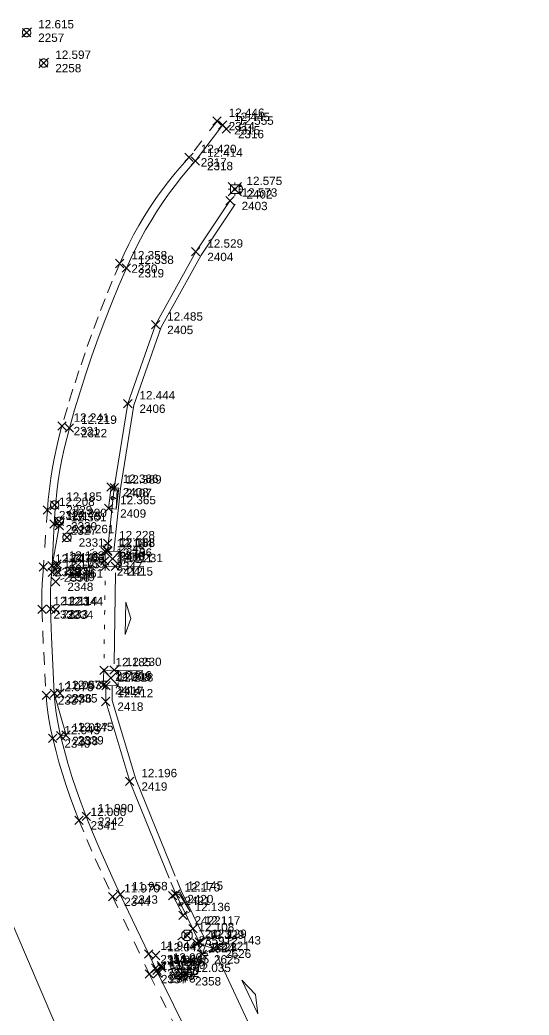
# Model space of a CAD drawing. Header units: metres. Extents: x 1224602 to 1224842, y 7187490 to 7187733.
# Drawn here: x 1224825.28 to 1224837.46, y 7187665.38 to 7187689.17 of the extents above; entities that cross this region are included whole.
import ezdxf

# ---------------------------------------------------------------- set-up
doc = ezdxf.new("R2010")
doc.units = ezdxf.units.M
doc.header["$PDMODE"] = 3
doc.header["$PDSIZE"] = 0.1
for name, pattern in [('LL_0822', [2.5, 2.5, 0]), ('LL_0824', [0.35, 0.1, -0.25]), ('LL_0827', [0.2, 0.1, -0.1]), ('LL_0829', [0.6, 0.3, -0.3]), ('SL_1146', [2.5, 2.5, 0]), ('Socle_Continu', [2.5, 2.5, 0])]:
    doc.linetypes.add(name, pattern=pattern)
for name, color, linetype, lineweight in [('CLOTU_SCS', 212, 'Socle_Continu', 13), ('EAUPO_SCS', 140, 'Socle_Continu', 13), ('ELECT_SCS', 1, 'Socle_Continu', 13), ('GAZFL_SCS', 40, 'Socle_Continu', 13), ('SIGTA_SCI', 7, 'Socle_Continu', 13), ('SIGTM_SCI', 1, 'Socle_Continu', 13), ('SIGTO_SCI', 255, 'Socle_Continu', 13), ('TELEC_SCS', 3, 'Socle_Continu', 13), ('VOIRI_SCS', 7, 'Socle_Continu', 13)]:
    doc.layers.add(name, color=color, linetype=linetype, lineweight=lineweight)
doc.layers.add('EAUPL_SCS', color=5, linetype='Socle_Continu', lineweight=13, true_color=0x0000ff)
doc.layers.add('EAUUS_SCT', color=7, linetype='Socle_Continu', lineweight=13, true_color=0x7f3f00)
doc.styles.get("Standard").update_dxf_attribs({"font": 'arial.ttf'})
doc.styles.add('Style_2', font='WINGDNG3.TTF')
doc.linetypes.add('BL_0068', pattern='A,0.508,-0.254,["}",Style_2,S=0.254,R=0,X=-0.2,Y=-0.12],0.254', length=1.016)
doc.linetypes.add('CL_0181', pattern='A,3,-0.15,0.4,-0.381,["eu",Standard,S=0.254,R=0,X=-0.2,Y=-0.1],-0.381,0.4,-0.15', length=4.862)

# ---------------------------------------------------------------- blocks, each defined once
blk = doc.blocks.new('YP_1521')
at = {"layer": 'SIGTO_SCI', "color": 7, "linetype": 'Socle_Continu'}
blk.add_point((0, 0), dxfattribs=at)
at = {"layer": 'SIGTA_SCI', "linetype": 'Socle_Continu'}
blk.add_attdef('ALT', (0.278, 0.099), '', height=0.2, dxfattribs=at)
at = {"layer": 'SIGTA_SCI', "linetype": 'Socle_Continu', "flags": 9}
blk.add_attdef('CALQUE_ALT', (1.69, -1.18), '', height=0.2, dxfattribs=at)
at = {"layer": 'SIGTM_SCI', "linetype": 'Socle_Continu'}
blk.add_attdef('MAT', (0.278, -0.223), '', height=0.2, dxfattribs=at)
at = {"layer": 'SIGTM_SCI', "linetype": 'Socle_Continu', "flags": 9}
blk.add_attdef('CALQUE_MAT', (1.69, -1.501), '', height=0.2, dxfattribs=at)
at = {"layer": 'SIGTO_SCI', "linetype": 'Socle_Continu', "flags": 9}
for tag, p in [('ID', (1.69, 0.105)), ('NATURE', (1.69, -0.216)), ('FAMILLE', (1.69, -0.538)), ('CALQUE', (1.69, -0.859)), ('PCRS', (1.69, -1.823))]:
    blk.add_attdef(tag, p, '', height=0.2, dxfattribs=at)
blk = doc.blocks.new('AP_0001')
at = {"layer": 'EAUPO_SCS', "linetype": 'Socle_Continu'}
blk.add_line((0.113, 0.113), (-0.113, -0.113), dxfattribs=at)
blk.add_circle((0, 0), 0.1, dxfattribs=at)
at = {"layer": 'EAUPO_SCS', "linetype": 'Socle_Continu', "flags": 9}
for tag, p in [('ID', (0.809, 0.507)), ('NATURE', (0.809, 0.186)), ('FAMILLE', (0.809, -0.135)), ('CALQUE', (0.809, -0.456)), ('PCRS', (0.809, -0.778))]:
    blk.add_attdef(tag, p, '', height=0.2, dxfattribs=at)
blk = doc.blocks.new('LP_0841')
at = {"layer": 'VOIRI_SCS', "linetype": 'Socle_Continu', "flags": 128}
blk.add_lwpolyline([(0, 0), (0, 0.5), (1, 0)], dxfattribs=at)
at = {"layer": 'VOIRI_SCS', "linetype": 'Socle_Continu', "flags": 9}
for tag, p in [('ID', (1.428, 0.548)), ('NATURE', (1.428, 0.227)), ('FAMILLE', (1.428, -0.095)), ('CALQUE', (1.428, -0.416)), ('PCRS', (1.428, -0.737))]:
    blk.add_attdef(tag, p, '', height=0.2, dxfattribs=at)
blk = doc.blocks.new('LP_0842')
at = {"layer": 'VOIRI_SCS', "linetype": 'Socle_Continu', "flags": 128}
blk.add_lwpolyline([(1, 0), (1, 0.5), (0, 0)], dxfattribs=at)
at = {"layer": 'VOIRI_SCS', "linetype": 'Socle_Continu', "flags": 9}
for tag, p in [('ID', (1.488, 0.614)), ('NATURE', (1.488, 0.292)), ('FAMILLE', (1.488, -0.029)), ('CALQUE', (1.488, -0.35)), ('PCRS', (1.488, -0.672))]:
    blk.add_attdef(tag, p, '', height=0.2, dxfattribs=at)
blk = doc.blocks.new('IP_0641')
at = {"layer": 'TELEC_SCS', "linetype": 'Socle_Continu'}
h = blk.add_hatch(color=256, dxfattribs=at)
edge = h.paths.add_edge_path()
edge.add_ellipse((0.09, 0.082), major_axis=(0.0254, 0.0254), ratio=1, start_angle=269.1533, end_angle=449.1533, ccw=False)
edge.add_ellipse((0.09, 0.082), major_axis=(0.0254, 0.0254), ratio=1, start_angle=89.1533, end_angle=269.1533, ccw=False)
h = blk.add_hatch(color=256, dxfattribs=at)
edge = h.paths.add_edge_path()
edge.add_ellipse((-0.074, -0.082), major_axis=(0.0254, 0.0254), ratio=1, start_angle=269.0978, end_angle=449.0978, ccw=False)
edge.add_ellipse((-0.074, -0.082), major_axis=(0.0254, 0.0254), ratio=1, start_angle=89.0978, end_angle=269.0978, ccw=False)
at = {"layer": 'TELEC_SCS', "linetype": 'Socle_Continu', "flags": 128}
blk.add_lwpolyline([(0.109, -0.25), (0.257, -0.102), (0.257, 0.102), (0.109, 0.25), (-0.094, 0.25), (-0.243, 0.102), (-0.243, -0.102), (-0.094, -0.25)], close=True, dxfattribs=at)
at = {"layer": 'TELEC_SCS', "linetype": 'Socle_Continu'}
for points in [[(0.09, 0.118, 0.04668), (0.058, 0.121, 0.098491), (-0.007, 0.108, 0.098491), (-0.063, 0.071, 0.098491), (-0.1, 0.015, 0.098491), (-0.113, -0.05, 0.04668), (-0.11, -0.082, 0.098491)], [(0.065, 0.108, 0.003694), (0.065, 0.107, 0.098491), (0.057, 0.096, 0.098491), (0.054, 0.082, 0.098491), (0.057, 0.068, 0.098491), (0.065, 0.057, 0.098491), (0.076, 0.049, 0.098491), (0.09, 0.046, 0.098491), (0.104, 0.049, 0.094763), (0.115, 0.056, 0.098491)], [(0.115, 0.056, 0.003694), (0.115, 0.057, 0.098491), (0.123, 0.068, 0.098491), (0.126, 0.082, 0.098491), (0.123, 0.096, 0.098491), (0.115, 0.107, 0.098491), (0.104, 0.115, 0.098491), (0.09, 0.118, 0.098491), (0.076, 0.115, 0.094763), (0.065, 0.108, 0.098491)], [(-0.099, -0.056, 0.003937), (-0.1, -0.057, 0.098491), (-0.107, -0.068, 0.098491), (-0.11, -0.082, 0.098491), (-0.107, -0.096, 0.098491), (-0.1, -0.107, 0.098491), (-0.088, -0.115, 0.098491), (-0.074, -0.118, 0.098491), (-0.06, -0.115, 0.094518), (-0.049, -0.108, 0.098491)], [(-0.049, -0.108, 0.003937), (-0.049, -0.107, 0.098491), (-0.041, -0.096, 0.098491), (-0.038, -0.082, 0.098491), (-0.041, -0.068, 0.098491), (-0.049, -0.057, 0.098491), (-0.06, -0.049, 0.098491), (-0.074, -0.046, 0.098491), (-0.088, -0.049, 0.094518), (-0.099, -0.056, 0.098491)]]:
    blk.add_lwpolyline(points, format="xyb", dxfattribs=at)
at = {"layer": 'TELEC_SCS', "linetype": 'Socle_Continu', "flags": 9}
for tag, p in [('ID', (0.795, 0.57)), ('NATURE', (0.795, 0.248)), ('FAMILLE', (0.795, -0.073)), ('CALQUE', (0.795, -0.394)), ('PCRS', (0.795, -0.715))]:
    blk.add_attdef(tag, p, '', height=0.2, dxfattribs=at)
blk = doc.blocks.new('FP_0404')
at = {"layer": 'ELECT_SCS', "linetype": 'Socle_Continu'}
h = blk.add_hatch(color=91, dxfattribs=at)
edge = h.paths.add_edge_path()
edge.add_ellipse((0.264, 0.162), major_axis=(-0.0287, 0.0287), ratio=1, start_angle=-135, end_angle=45, ccw=False)
edge.add_ellipse((0.264, 0.162), major_axis=(-0.0287, 0.0287), ratio=1, start_angle=45, end_angle=225, ccw=False)
h = blk.add_hatch(color=91, dxfattribs=at)
edge = h.paths.add_edge_path()
edge.add_ellipse((0.264, -0.163), major_axis=(-0.0287, 0.0287), ratio=1, start_angle=-135, end_angle=45, ccw=False)
edge.add_ellipse((0.264, -0.163), major_axis=(-0.0287, 0.0287), ratio=1, start_angle=45, end_angle=225, ccw=False)
at = {"layer": 'ELECT_SCS', "color": 193, "linetype": 'Socle_Continu'}
for p, q in [((-0.325, 0.325), (-0.203, 0.203)), ((0, 0.203), (0, 0.325)), ((0.203, 0.203), (0.325, 0.325)), ((-0.203, 0), (-0.325, 0)), ((-0.203, -0.203), (-0.325, -0.325)), ((0, -0.203), (0, -0.325)), ((0.203, 0), (0.325, 0)), ((0.325, -0.325), (0.203, -0.203))]:
    blk.add_line(p, q, dxfattribs=at)
at = {"layer": 'ELECT_SCS', "color": 91, "linetype": 'Socle_Continu', "flags": 128}
blk.add_lwpolyline([(-0.203, -0.203), (0.203, -0.203), (0.203, 0.203), (-0.203, 0.203)], close=True, dxfattribs=at)
at = {"layer": 'ELECT_SCS', "linetype": 'Socle_Continu', "flags": 128}
blk.add_lwpolyline([(-0.119, -0.115), (-0.014, 0.066), (0.015, 0.019), (0.115, 0.117), (0.012, -0.071), (-0.016, -0.017), (-0.119, -0.115)], dxfattribs=at)
at = {"layer": 'ELECT_SCS', "color": 91, "linetype": 'Socle_Continu'}
for points in [[(0.305, 0.162, 0.098491), (0.302, 0.178, 0.098491), (0.293, 0.191, 0.098491), (0.28, 0.2, 0.098491), (0.264, 0.203, 0.098491), (0.249, 0.2, 0.098491), (0.235, 0.191, 0.098491), (0.227, 0.178, 0.098491), (0.223, 0.162, 0.098491)], [(0.223, 0.162, 0.098491), (0.227, 0.147, 0.098491), (0.235, 0.134, 0.098491), (0.249, 0.125, 0.098491), (0.264, 0.122, 0.098491), (0.28, 0.125, 0.098491), (0.293, 0.134, 0.098491), (0.302, 0.147, 0.098491), (0.305, 0.162, 0.098491)], [(0.305, -0.163, 0.081301), (0.347, -0.095, 0.098491), (0.366, 0, 0.098491), (0.347, 0.095, 0.081301), (0.305, 0.162, 0.098491)], [(0.305, -0.163, 0.098491), (0.302, -0.147, 0.098491), (0.293, -0.134, 0.098491), (0.28, -0.125, 0.098491), (0.264, -0.122, 0.098491), (0.249, -0.125, 0.098491), (0.235, -0.134, 0.098491), (0.227, -0.147, 0.098491), (0.223, -0.163, 0.098491)], [(0.223, -0.163, 0.098491), (0.227, -0.178, 0.098491), (0.235, -0.191, 0.098491), (0.249, -0.2, 0.098491), (0.264, -0.203, 0.098491), (0.28, -0.2, 0.098491), (0.293, -0.191, 0.098491), (0.302, -0.178, 0.098491), (0.305, -0.163, 0.098491)]]:
    blk.add_lwpolyline(points, format="xyb", dxfattribs=at)
at = {"layer": 'ELECT_SCS', "linetype": 'Socle_Continu', "flags": 9}
for tag, p in [('ID', (0.868, 0.47)), ('NATURE', (0.868, 0.148)), ('FAMILLE', (0.868, -0.173)), ('CALQUE', (0.868, -0.494)), ('PCRS', (0.868, -0.815))]:
    blk.add_attdef(tag, p, '', height=0.2, dxfattribs=at)
blk = doc.blocks.new('JP_0703')
at = {"layer": 'GAZFL_SCS', "linetype": 'Socle_Continu'}
blk.add_hatch(color=256, dxfattribs=at).paths.add_polyline_path([(0, 0), (0, 0.359), (1, 0.359), (0.088, 0.3)])
h = blk.add_hatch(color=256, dxfattribs=at)
edge = h.paths.add_edge_path()
edge.add_line((0.505, 0.179), (0.471, 0.106))
edge.add_line((0.471, 0.106), (0.471, 0.096))
edge.add_ellipse((0.505, 0.099), major_axis=(-0.0336, 0), ratio=0.758629, start_angle=5.446, end_angle=174.554)
edge.add_line((0.538, 0.096), (0.538, 0.106))
edge.add_line((0.538, 0.106), (0.505, 0.179))
at = {"layer": 'GAZFL_SCS', "linetype": 'Socle_Continu', "flags": 128}
blk.add_lwpolyline([(0, 0.359), (0, 0), (1, 0), (1, 0.359)], close=True, dxfattribs=at)
at = {"layer": 'GAZFL_SCS', "linetype": 'Socle_Continu'}
blk.add_lwpolyline([(0, 0), (0, 0.359), (1, 0.359), (0.088, 0.3)], close=True, dxfattribs=at)
blk.add_lwpolyline([(0.578, 0.106), (0.578, 0.124), (0.505, 0.281), (0.432, 0.124), (0.432, 0.106, 0.066358), (0.436, 0.095, 0.1059), (0.452, 0.076, 0.086348), (0.476, 0.064, 0.076263), (0.505, 0.059, 0.076263), (0.534, 0.064, 0.086348), (0.557, 0.076, 0.1059), (0.574, 0.095, 0.066358)], format="xyb", close=True, dxfattribs=at)
at = {"layer": 'GAZFL_SCS', "linetype": 'Socle_Continu', "flags": 9}
for tag, p in [('NATURE', (1.013, 0.374)), ('ID', (1.013, 0.696)), ('FAMILLE', (1.013, 0.053)), ('CALQUE', (1.013, -0.268)), ('PCRS', (1.013, -0.589))]:
    blk.add_attdef(tag, p, '', height=0.2, dxfattribs=at)
blk = doc.blocks.new('SP_1162')
at = {"layer": 'CLOTU_SCS', "linetype": 'Socle_Continu'}
for p, q in [((0, 0), (1, 1)), ((0, 1), (1, 0))]:
    blk.add_line(p, q, dxfattribs=at)
at = {"layer": 'CLOTU_SCS', "linetype": 'Socle_Continu', "flags": 128}
blk.add_lwpolyline([(1, 0), (0, 0), (0, 1), (1, 1)], close=True, dxfattribs=at)
at = {"layer": 'CLOTU_SCS', "linetype": 'Socle_Continu', "flags": 9}
for tag, p in [('NATURE', (1.089, -0.022)), ('ID', (1.089, 0.299)), ('CALQUE', (1.089, -0.665)), ('FAMILLE', (1.089, -0.344)), ('PCRS', (1.089, -0.986))]:
    blk.add_attdef(tag, p, '', height=0.2, dxfattribs=at)
blk = doc.blocks.new('SP_1161')
at = {"layer": 'CLOTU_SCS', "linetype": 'Socle_Continu'}
for p, q in [((0, 0), (0, 0.2745)), ((1, 0.2745), (1, 0)), ((0.5, 0.1545), (0.3438, 0.103)), ((0.3438, 0.103), (0.6563, 0.103)), ((0.6563, 0.103), (0.5, 0.1545)), ((0.0625, 0), (0.9375, 0))]:
    blk.add_line(p, q, dxfattribs=at)
at = {"layer": 'CLOTU_SCS', "linetype": 'Socle_Continu', "flags": 9}
for tag, p in [('ID', (1.3598, 0.3853)), ('NATURE', (1.3598, 0.0641)), ('FAMILLE', (1.3598, -0.2572)), ('CALQUE', (1.3598, -0.5785)), ('PCRS', (1.3598, -0.8998))]:
    blk.add_attdef(tag, p, '', height=0.2, dxfattribs=at)

msp = doc.modelspace()

# ---------------------------------------------------------------- linework, layer by layer
at = {"layer": 'CLOTU_SCS', "linetype": 'SL_1146'}
for points in [[(1224830.306, 7187684.847, 12.573), (1224829.486, 7187683.628, 12.529), (1224828.526, 7187681.883, 12.485), (1224827.863, 7187679.999, 12.444), (1224827.537, 7187677.985, 12.389), (1224827.38, 7187676.469, 12.188)], [(1224830.431, 7187684.763, 12.567), (1224829.614, 7187683.55, 12.525), (1224828.663, 7187681.822, 12.475), (1224828.009, 7187679.962, 12.424), (1224827.686, 7187677.965, 12.34), (1224827.531, 7187676.468, 12.265)], [(1224827.34, 7187673.265, 12.217), (1224827.34, 7187673.255, 12.218), (1224827.335, 7187672.876, 12.212), (1224827.909, 7187670.966, 12.196), (1224829.009, 7187668.275, 12.145), (1224829.57, 7187667.131, 12.129)], [(1224827.49, 7187673.259, 12.223), (1224827.485, 7187672.897, 12.216), (1224828.051, 7187671.016, 12.196), (1224829.146, 7187668.336, 12.156), (1224829.704, 7187667.199, 12.135)]]:
    msp.add_polyline3d(points, dxfattribs=at)
at = {"layer": 'EAUPL_SCS', "linetype": 'BL_0068'}
msp.add_polyline3d([(1224828.675, 7187666.514, 11.945), (1224828.56, 7187666.445, 11.956)], dxfattribs=at)
at = {"layer": 'EAUUS_SCT', "linetype": 'CL_0181'}
msp.add_polyline3d([(1224822.755, 7187673.045, 10.97), (1224837.324, 7187638.945, 10.44)], dxfattribs=at)
at = {"layer": 'VOIRI_SCS', "linetype": 'LL_0829'}
msp.add_polyline3d([(1224829.998, 7187686.754, 12.446), (1224829.329, 7187685.889, 12.42), (1224829.159, 7187685.7, 12.415), (1224828.994, 7187685.507, 12.41), (1224828.834, 7187685.309, 12.405), (1224828.681, 7187685.107, 12.399), (1224828.533, 7187684.9, 12.394), (1224828.391, 7187684.689, 12.389), (1224828.255, 7187684.474, 12.384), (1224828.125, 7187684.256, 12.379), (1224828.002, 7187684.034, 12.374), (1224827.885, 7187683.808, 12.368), (1224827.774, 7187683.58, 12.363), (1224827.67, 7187683.348, 12.358), (1224827.492, 7187682.926, 12.345), (1224827.319, 7187682.501, 12.332), (1224827.153, 7187682.074, 12.319), (1224826.993, 7187681.645, 12.306), (1224826.839, 7187681.213, 12.293), (1224826.692, 7187680.779, 12.28), (1224826.551, 7187680.343, 12.267), (1224826.417, 7187679.905, 12.254), (1224826.288, 7187679.465, 12.241), (1224826.222, 7187679.218, 12.237), (1224826.162, 7187678.97, 12.233), (1224826.108, 7187678.72, 12.229), (1224826.061, 7187678.469, 12.224), (1224826.02, 7187678.216, 12.22), (1224825.986, 7187677.963, 12.216), (1224825.959, 7187677.709, 12.212), (1224825.938, 7187677.454, 12.208), (1224825.845, 7187676.093, 12.147), (1224825.826, 7187675.891, 12.142), (1224825.813, 7187675.689, 12.137), (1224825.805, 7187675.486, 12.133), (1224825.803, 7187675.283, 12.128), (1224825.807, 7187675.08, 12.123), (1224825.826, 7187674.566, 12.112), (1224825.85, 7187674.052, 12.1), (1224825.878, 7187673.538, 12.089), (1224825.911, 7187673.024, 12.078), (1224825.929, 7187672.816, 12.071), (1224825.953, 7187672.609, 12.065), (1224825.984, 7187672.403, 12.058), (1224826.022, 7187672.198, 12.052), (1224826.067, 7187671.994, 12.045), (1224826.138, 7187671.709, 12.039), (1224826.215, 7187671.425, 12.032), (1224826.298, 7187671.144, 12.026), (1224826.388, 7187670.864, 12.019), (1224826.483, 7187670.586, 12.013), (1224826.585, 7187670.311, 12.006), (1224826.693, 7187670.038, 12), (1224826.885, 7187669.577, 11.993), (1224827.083, 7187669.118, 11.985), (1224827.287, 7187668.663, 11.978), (1224827.498, 7187668.211, 11.97), (1224828.376, 7187666.362, 11.958), (1224829.531, 7187664.042, 11.922)], dxfattribs=at)
at = {"layer": 'VOIRI_SCS', "linetype": 'LL_0822'}
for points in [[(1224830.128, 7187686.656, 12.445), (1224829.478, 7187685.801, 12.414)], [(1224829.478, 7187685.801, 12.414), (1224829.311, 7187685.609, 12.408), (1224829.148, 7187685.412, 12.401), (1224828.991, 7187685.211, 12.395), (1224828.839, 7187685.006, 12.389), (1224828.693, 7187684.797, 12.382), (1224828.552, 7187684.585, 12.376), (1224828.417, 7187684.369, 12.37), (1224828.287, 7187684.149, 12.363), (1224828.164, 7187683.926, 12.357), (1224828.046, 7187683.699, 12.351), (1224827.934, 7187683.47, 12.344), (1224827.829, 7187683.238, 12.338), (1224827.65, 7187682.823, 12.325), (1224827.479, 7187682.406, 12.312), (1224827.314, 7187681.986, 12.298), (1224827.156, 7187681.563, 12.285), (1224827.005, 7187681.138, 12.272), (1224826.86, 7187680.711, 12.259), (1224826.722, 7187680.281, 12.245), (1224826.591, 7187679.849, 12.232), (1224826.467, 7187679.415, 12.219), (1224826.401, 7187679.165, 12.214), (1224826.341, 7187678.913, 12.209), (1224826.288, 7187678.659, 12.204), (1224826.24, 7187678.404, 12.199), (1224826.199, 7187678.148, 12.195), (1224826.165, 7187677.892, 12.19), (1224826.137, 7187677.634, 12.185), (1224826.115, 7187677.376, 12.18), (1224826.1, 7187677.117, 12.175), (1224826.053, 7187676.124, 12.145)], [(1224826.053, 7187676.124, 12.145), (1224826.035, 7187675.917, 12.139), (1224826.023, 7187675.709, 12.133), (1224826.015, 7187675.501, 12.126), (1224826.013, 7187675.293, 12.12), (1224826.016, 7187675.085, 12.114), (1224826.037, 7187674.413, 12.094), (1224826.066, 7187673.742, 12.073), (1224826.102, 7187673.07, 12.053), (1224826.118, 7187672.865, 12.05), (1224826.141, 7187672.661, 12.047), (1224826.171, 7187672.458, 12.043), (1224826.209, 7187672.256, 12.04), (1224826.254, 7187672.055, 12.037), (1224826.337, 7187671.728, 12.029), (1224826.428, 7187671.403, 12.021), (1224826.527, 7187671.081, 12.014), (1224826.633, 7187670.76, 12.006), (1224826.747, 7187670.443, 11.998), (1224826.868, 7187670.128, 11.99), (1224827.02, 7187669.751, 11.984), (1224827.178, 7187669.376, 11.977), (1224827.341, 7187669.003, 11.971), (1224827.509, 7187668.632, 11.964), (1224827.682, 7187668.264, 11.958), (1224828.363, 7187666.839, 11.944), (1224828.528, 7187666.5, 11.946)], [(1224828.584, 7187666.38, 11.95), (1224829.709, 7187664.106, 11.92), (1224830.139, 7187663.188, 11.915), (1224834.525, 7187654.17, 11.804), (1224834.972, 7187653.262, 11.815), (1224836.319, 7187650.413, 11.787), (1224836.63, 7187649.744, 11.782), (1224836.988, 7187648.777, 11.759), (1224837.294, 7187647.812, 11.749), (1224837.46, 7187647.17, 11.743)]]:
    msp.add_polyline3d(points, dxfattribs=at)
at = {"layer": 'VOIRI_SCS', "linetype": 'LL_0824'}
for points in [[(1224827.378, 7187676.655, 12.228), (1224826.172, 7187676.167, 12.163)], [(1224827.31, 7187676.236, 12.196), (1224826.138, 7187675.741, 12.161)], [(1224827.323, 7187676.108, 12.211), (1224827.29, 7187673.62, 12.185)], [(1224829.422, 7187667.443, 12.117), (1224828.527, 7187666.803, 12.042)]]:
    msp.add_polyline3d(points, dxfattribs=at)
at = {"layer": 'VOIRI_SCS', "linetype": 'LL_0827'}
msp.add_polyline3d([(1224827.381, 7187676.479, 12.191), (1224826.174, 7187675.977, 12.165), (1224826.054, 7187675.962, 12.173)], dxfattribs=at)

# ---------------------------------------------------------------- block references
at = {"layer": 'CLOTU_SCS', "color": 6, "linetype": 'Socle_Continu'}
for p, xscale, yscale, rotation in [((1224827.317, 7187676.464, 12.184), 0.3565861403444696, 0.3565861403444696, 271.0346660431415), ((1224827.29, 7187673.62, 12.185), 0.3530089117685732, 0.3530089117685732, 267.653847515386), ((1224829.511, 7187667.102, 12.129), 0.2998150339250906, 0.2998150339250906, 296.7578587683428)]:
    msp.add_blockref('SP_1162', p, dxfattribs=dict(at, xscale=xscale, yscale=yscale, rotation=rotation))
at = {"layer": 'CLOTU_SCS', "linetype": 'Socle_Continu'}
for p, xscale, yscale, rotation in [((1224827.566, 7187676.109, 12.231), 2.483988821154786, 2.483988821154786, 269.3202279260535), ((1224829.913, 7187666.968, 12.143), 2.834302496056984, 2.834302496056984, 295.2651357884518)]:
    msp.add_blockref('SP_1161', p, dxfattribs=dict(at, xscale=xscale, yscale=yscale, rotation=rotation))
at = {"layer": 'EAUPO_SCS', "linetype": 'Socle_Continu'}
for p in [(1224825.442, 7187688.87, 12.615), (1224825.85, 7187688.141, 12.597), (1224826.113, 7187677.575, 12.185), (1224826.227, 7187677.187, 12.29), (1224826.408, 7187676.8, 12.261), (1224829.193, 7187666.309, 12.035)]:
    msp.add_blockref('AP_0001', p, dxfattribs=at)
at = {"layer": 'ELECT_SCS', "linetype": 'Socle_Continu', "xscale": 0.5, "yscale": 0.5}
msp.add_blockref('FP_0404', (1224830.422, 7187685.125, 12.575), dxfattribs=at)
at = {"layer": 'GAZFL_SCS', "linetype": 'Socle_Continu'}
for p, xscale, yscale, rotation in [((1224827.464, 7187678.003, 12.386), 0.51235867494728, 0.51235867494728, 262.9701213830213), ((1224828.937, 7187668.234, 12.17), 0.5300245303039262, 0.5300245303039262, 297.593381079426)]:
    msp.add_blockref('JP_0703', p, dxfattribs=dict(at, xscale=xscale, yscale=yscale, rotation=rotation))
at = {"layer": 'SIGTO_SCI', "linetype": 'Socle_Continu'}
for p, values in [((1224825.442, 7187688.87, 12.615), {'ALT': '12.615', 'MAT': '2257'}), ((1224825.85, 7187688.141, 12.597), {'ALT': '12.597', 'MAT': '2258'}), ((1224829.998, 7187686.754, 12.446), {'ALT': '12.446', 'MAT': '2314'}), ((1224830.128, 7187686.656, 12.445), {'ALT': '12.445', 'MAT': '2315'}), ((1224830.219, 7187686.565, 12.555), {'ALT': '12.555', 'MAT': '2316'}), ((1224829.329, 7187685.889, 12.42), {'ALT': '12.420', 'MAT': '2317'}), ((1224829.478, 7187685.801, 12.414), {'ALT': '12.414', 'MAT': '2318'}), ((1224830.422, 7187685.125, 12.575), {'ALT': '12.575', 'MAT': '2402'}), ((1224830.306, 7187684.847, 12.573), {'ALT': '12.573', 'MAT': '2403'}), ((1224829.486, 7187683.628, 12.529), {'ALT': '12.529', 'MAT': '2404'}), ((1224827.67, 7187683.348, 12.358), {'ALT': '12.358', 'MAT': '2320'}), ((1224827.829, 7187683.238, 12.338), {'ALT': '12.338', 'MAT': '2319'}), ((1224828.526, 7187681.883, 12.485), {'ALT': '12.485', 'MAT': '2405'}), ((1224827.863, 7187679.999, 12.444), {'ALT': '12.444', 'MAT': '2406'}), ((1224826.288, 7187679.465, 12.241), {'ALT': '12.241', 'MAT': '2321'}), ((1224826.467, 7187679.415, 12.219), {'ALT': '12.219', 'MAT': '2322'}), ((1224827.464, 7187678.003, 12.386), {'ALT': '12.386', 'MAT': '2408'}), ((1224827.537, 7187677.985, 12.389), {'ALT': '12.389', 'MAT': '2407'}), ((1224826.113, 7187677.575, 12.185), {'ALT': '12.185', 'MAT': '2329'}), ((1224827.401, 7187677.494, 12.365), {'ALT': '12.365', 'MAT': '2409'}), ((1224825.938, 7187677.454, 12.208), {'ALT': '12.208', 'MAT': '2323'}), ((1224826.1, 7187677.117, 12.175), {'ALT': '12.175', 'MAT': '2324'}), ((1224826.222, 7187677.084, 12.301), {'ALT': '12.301', 'MAT': '2327'}), ((1224826.227, 7187677.187, 12.29), {'ALT': '12.290', 'MAT': '2330'}), ((1224826.408, 7187676.8, 12.261), {'ALT': '12.261', 'MAT': '2331'}), ((1224827.378, 7187676.655, 12.228), {'ALT': '12.228', 'MAT': '2345'}), ((1224827.317, 7187676.464, 12.184), {'ALT': '12.184', 'MAT': '2411'}), ((1224827.38, 7187676.469, 12.188), {'ALT': '12.188', 'MAT': '2410'}), ((1224827.381, 7187676.479, 12.188), {'ALT': '12.188', 'MAT': '2346'}), ((1224825.845, 7187676.093, 12.147), {'ALT': '12.147', 'MAT': '2328'}), ((1224826.053, 7187676.124, 12.145), {'ALT': '12.145', 'MAT': '2325'}), ((1224826.172, 7187676.167, 12.163), {'ALT': '12.163', 'MAT': '2351'}), ((1224826.172, 7187676.11, 12.166), {'ALT': '12.166', 'MAT': '2326'}), ((1224827.31, 7187676.236, 12.196), {'ALT': '12.196', 'MAT': '2347'}), ((1224827.323, 7187676.108, 12.211), {'ALT': '12.211', 'MAT': '2412'}), ((1224827.566, 7187676.109, 12.231), {'ALT': '12.231', 'MAT': '2415'}), ((1224826.054, 7187675.962, 12.173), {'ALT': '12.173', 'MAT': '2350'}), ((1224826.174, 7187675.977, 12.165), {'ALT': '12.165', 'MAT': '2349'}), ((1224826.138, 7187675.741, 12.161), {'ALT': '12.161', 'MAT': '2348'}), ((1224825.807, 7187675.08, 12.123), {'ALT': '12.123', 'MAT': '2332'}), ((1224826.016, 7187675.085, 12.114), {'ALT': '12.114', 'MAT': '2333'}), ((1224826.137, 7187675.072, 12.144), {'ALT': '12.144', 'MAT': '2334'}), ((1224827.29, 7187673.62, 12.185), {'ALT': '12.185', 'MAT': '2413'}), ((1224827.536, 7187673.626, 12.23), {'ALT': '12.230', 'MAT': '2416'}), ((1224827.276, 7187673.268, 12.208), {'ALT': '12.208', 'MAT': '2414'}), ((1224827.34, 7187673.255, 12.218), {'ALT': '12.218', 'MAT': '2417'}), ((1224825.911, 7187673.024, 12.078), {'ALT': '12.078', 'MAT': '2337'}), ((1224826.102, 7187673.07, 12.053), {'ALT': '12.053', 'MAT': '2336'}), ((1224826.237, 7187673.075, 12.077), {'ALT': '12.077', 'MAT': '2335'}), ((1224827.335, 7187672.876, 12.212), {'ALT': '12.212', 'MAT': '2418'}), ((1224826.254, 7187672.055, 12.037), {'ALT': '12.037', 'MAT': '2338'}), ((1224826.386, 7187672.071, 12.145), {'ALT': '12.145', 'MAT': '2339'}), ((1224826.067, 7187671.994, 12.045), {'ALT': '12.045', 'MAT': '2340'}), ((1224827.909, 7187670.966, 12.196), {'ALT': '12.196', 'MAT': '2419'}), ((1224826.868, 7187670.128, 11.99), {'ALT': '11.990', 'MAT': '2342'}), ((1224826.693, 7187670.038, 12), {'ALT': '12.000', 'MAT': '2341'}), ((1224827.498, 7187668.211, 11.97), {'ALT': '11.970', 'MAT': '2344'}), ((1224827.682, 7187668.264, 11.958), {'ALT': '11.958', 'MAT': '2343'}), ((1224828.937, 7187668.234, 12.17), {'ALT': '12.170', 'MAT': '2421'}), ((1224829.009, 7187668.275, 12.145), {'ALT': '12.145', 'MAT': '2420'}), ((1224829.182, 7187667.765, 12.136), {'ALT': '12.136', 'MAT': '2422'}), ((1224829.275, 7187667.285, 12.108), {'ALT': '12.108', 'MAT': '2359'}), ((1224829.422, 7187667.443, 12.117), {'ALT': '12.117', 'MAT': '2423'}), ((1224829.511, 7187667.102, 12.129), {'ALT': '12.129', 'MAT': '2624'}), ((1224829.573, 7187667.124, 12.129), {'ALT': '12.129', 'MAT': '2623'}), ((1224828.363, 7187666.839, 11.944), {'ALT': '11.944', 'MAT': '2354'}), ((1224828.527, 7187666.803, 12.042), {'ALT': '12.042', 'MAT': '2424'}), ((1224829.646, 7187666.834, 12.121), {'ALT': '12.121', 'MAT': '2625'}), ((1224829.913, 7187666.968, 12.143), {'ALT': '12.143', 'MAT': '2626'}), ((1224828.662, 7187666.558, 12.007), {'ALT': '12.007', 'MAT': '2356'}), ((1224828.376, 7187666.362, 11.958), {'ALT': '11.958', 'MAT': '2357'}), ((1224828.528, 7187666.5, 11.946), {'ALT': '11.946', 'MAT': '2355'}), ((1224828.56, 7187666.445, 11.956), {'ALT': '11.956', 'MAT': '2353'}), ((1224828.584, 7187666.38, 11.95), {'ALT': '11.950', 'MAT': '2378'}), ((1224828.675, 7187666.514, 11.945), {'ALT': '11.945', 'MAT': '2352'}), ((1224829.193, 7187666.309, 12.035), {'ALT': '12.035', 'MAT': '2358'})]:
    msp.add_blockref('YP_1521', p, dxfattribs=at).add_auto_attribs(values)
at = {"layer": 'TELEC_SCS', "linetype": 'Socle_Continu', "xscale": 0.5, "yscale": 0.5, "zscale": 0.5}
msp.add_blockref('IP_0641', (1224829.275, 7187667.285, 12.108), dxfattribs=at)
at = {"layer": 'VOIRI_SCS', "linetype": 'Socle_Continu'}
for name, p, xscale, yscale, zscale, rotation in [('LP_0841', (1224826.1, 7187677.117, 12.175), 0.9938, 0.2527631981311494, 2.11763424342481, 267.3320772584129), ('LP_0842', (1224826.102, 7187673.07, 12.053), 1.0266, 0.2654414208971983, 1.999999997166927, 278.5069909125926)]:
    msp.add_blockref(name, p, dxfattribs=dict(at, xscale=xscale, yscale=yscale, zscale=zscale, rotation=rotation))

doc.saveas('drawing.dxf')
